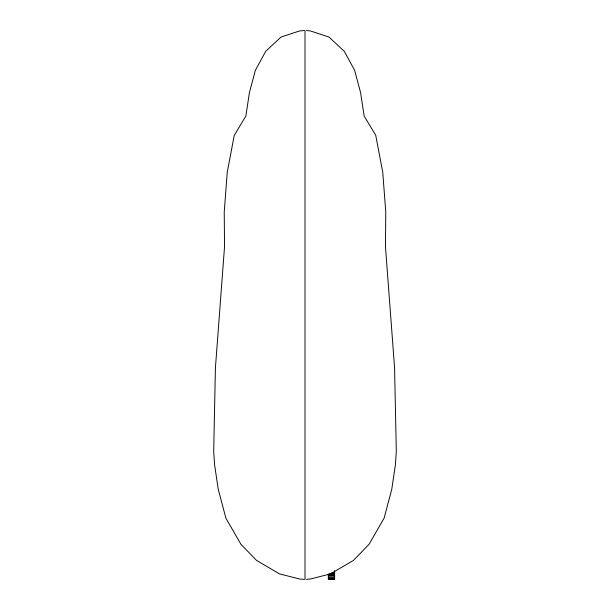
<?xml version="1.0" encoding="UTF-8"?>
<svg xmlns="http://www.w3.org/2000/svg" width="610" height="610" viewBox="0 0 610 610"><rect width="100%" height="100%" fill="white"/><g stroke="black" fill="none" stroke-linecap="round" stroke-linejoin="round"><path stroke-width="0.91" d="M306.472 579.355L310.444 579.004L330.544 573.873L353.495 560.361L369.073 544.28L384.14 518.096L391.78 489.235L395.394 464.866L396.309 451.484L394.578 367.815L385.474 246.821L385.764 211.906L382.744 172.195L375.745 135.351L364.147 116.045L360.594 92.667L354.639 70.333L344.299 51.316L328.973 37.05L310.452 30.957L306.479 30.523M304.199 30.515L299.548 30.957L281.027 37.05L265.701 51.316L255.361 70.333L249.406 92.667L245.853 116.045L234.255 135.351L227.256 172.195L224.236 211.906L224.526 246.821L215.421 367.815L213.691 451.484L214.606 464.866L218.22 489.235L225.86 518.096L240.927 544.28L256.505 560.361L279.456 573.873L299.556 579.004L304.199 579.37M331.924 572.538L334.608 572.538M330.132 573.377L334.608 573.377M334.608 574.14L328.34 574.14L328.34 579.5L334.608 579.431M328.34 574.849L334.608 574.849M328.34 575.527L334.608 575.527M328.34 576.214L334.608 576.214M328.34 577.571L334.608 577.571M328.34 578.57L334.608 578.57M328.34 579.21L334.608 579.21M334.608 570.495L334.608 579.5M305 30.5L305 579.378"/></g></svg>
